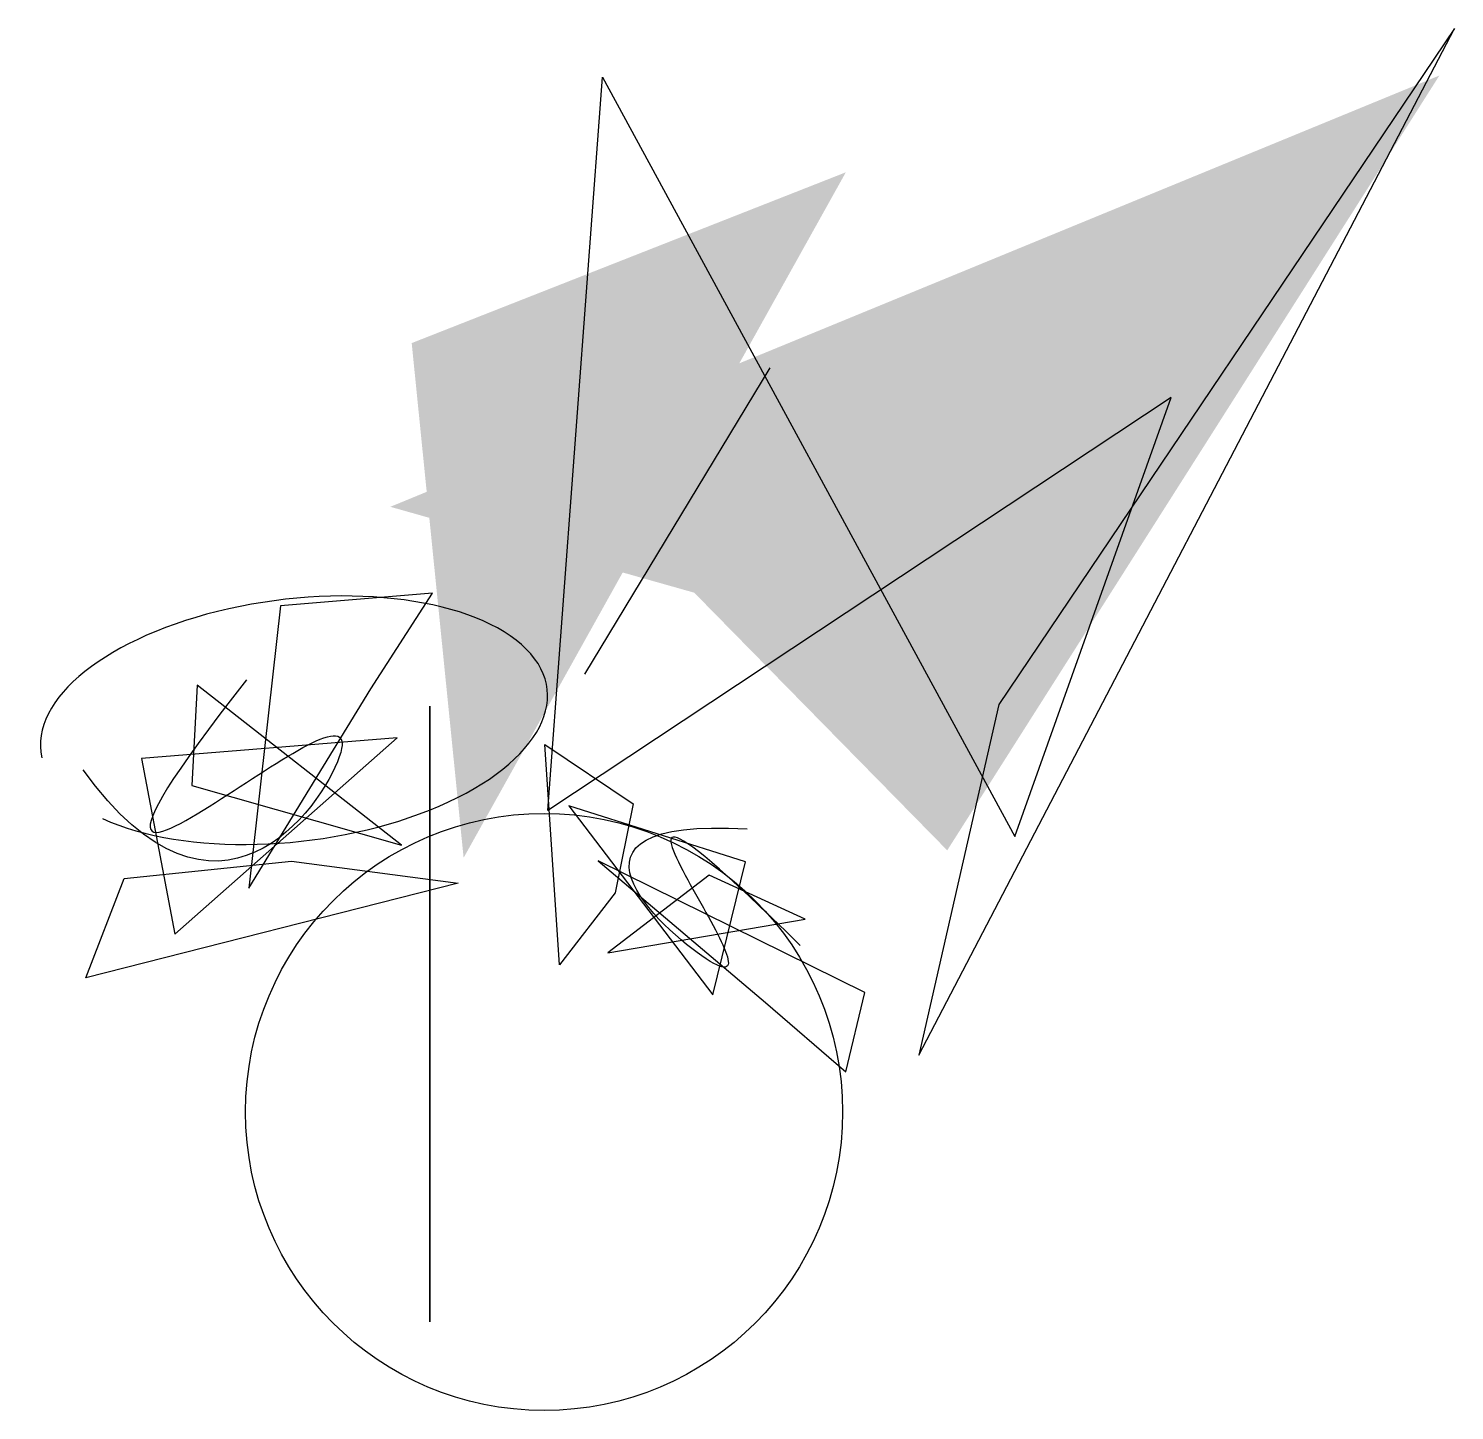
# Model space of a CAD drawing. Header units: metres. Extents: x -6877 to 4797, y -7207 to 4105.
import ezdxf

# ---------------------------------------------------------------- set-up
doc = ezdxf.new("R2010")
doc.units = ezdxf.units.M

# ---------------------------------------------------------------- blocks, each defined once
blk = doc.blocks.new('B0')
blk.add_lwpolyline([(-373.2, 84.2), (589.5, -192.9, 0), (-348.5, 549, 0)], format="xyb", close=True)
blk.add_polyline3d([(448.9, 531.9, -117.2), (731.5, 975.8, -768.8), (33.8, 916.3, 478.3), (-111.6, -390.8, 906.1)], close=True)
for points in [[(-452.3, -603.8, 152.7), (569.4, 305.7, -351.5), (-604.1, 208.7, 566.9)], [(-684.6, -346.3, -389.3), (84.2, -266, 787.4), (849.3, -367.7, 789.6), (-860.8, -806.2, 330.3)]]:
    blk.add_3dface(points)
at = {"layer": 'cañería'}
blk.add_open_spline([(-122.5, 573.6, -820.7), (-837, -344, -181.7), (-247.5, -5.4, 48.7), (700.8, 676.5, -436.6), (-256.1, -708.4, 489.3), (-873.3, 157.5, 607.4)], degree=3, dxfattribs=at)

msp = doc.modelspace()

# ---------------------------------------------------------------- linework, layer by layer
msp.add_line((-807, 1327, 4051), (-2325, -1180, 2602))
msp.add_polyline3d([(-2179, 3706, -2678), (1197, -2508, -1928), (2476, 1084, 4459), (-2626, -2295, -4372)], close=True)
at = {"extrusion": (1, 0, 0)}
msp.add_circle((-3962, -3172, -3592), 2520, dxfattribs=at)
msp.add_arc((-2656, -4763, 4683), 2444, 0, 360)
msp.add_ellipse((-4704, -1557, 967), major_axis=(-2072, -259, -2173), ratio=0.328846, start_param=0.656635, end_param=6.331734)
msp.add_solid([(-186, 2928), (-3315, -2683), (-3740, 1530)])
msp.add_3dface([(412, -4299, 1589), (4797, 4105, 2621), (1066, -1428, 4482)])
at = {"layer": 'MUROS'}
msp.add_solid([(-1427, -513), (644, -2622), (-3915, 190), (4673, 3720)], dxfattribs=at)

# ---------------------------------------------------------------- block references
at = {"xscale": 1.7827244055610634, "yscale": 1.7668222701455594, "zscale": 1.8845880098262806}
msp.add_blockref('B0', (-4874, -2240, -243), dxfattribs=at)
at = {"xscale": 0.9433880805840482, "yscale": 1.8599769181205408, "zscale": 1.4212789679958435, "rotation": 246.95131030279725}
msp.add_blockref('B0', (-1587, -3089, -3466), dxfattribs=at)

doc.saveas('drawing.dxf')
